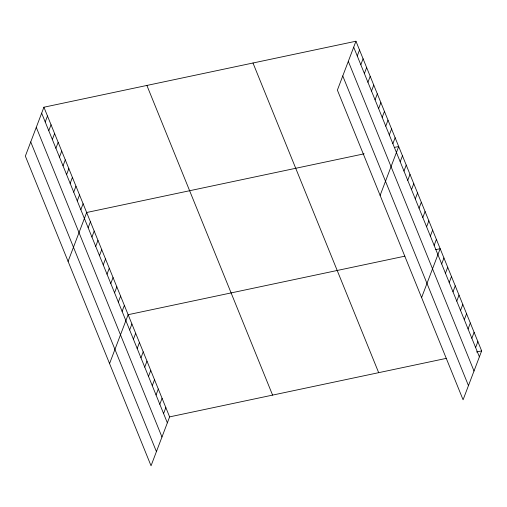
<?xml version="1.0" encoding="UTF-8"?>
<svg xmlns="http://www.w3.org/2000/svg" width="507" height="507" viewBox="0 0 507 507"><rect width="100%" height="100%" fill="white"/><g stroke="black" fill="none" stroke-linecap="round" stroke-linejoin="round"><path stroke-width="0.76" d="M43.919 107.218L25.35 156.105L151.042 465.775L169.617 416.881L43.919 107.218L355.958 41.225L481.65 350.895L463.081 399.782L337.383 90.119L355.958 41.225M45.218 121.946L47.481 115.989M48.78 130.724L51.042 124.766M52.341 139.495L54.604 133.537M55.903 148.272L58.166 142.315M59.465 157.043L61.727 151.086M63.026 165.821L65.289 159.857M66.588 174.592L68.851 168.635M70.15 183.363L72.412 177.406M73.711 192.14L75.974 186.183M77.273 200.911L79.536 194.954M80.835 209.689L83.097 203.732M68.084 261.397L86.659 212.503L364.121 153.824M88.167 227.751L90.43 221.793M91.938 237.042L94.201 231.084M95.709 246.332L97.971 240.375M99.48 255.623L101.742 249.666M103.251 264.914L105.513 258.957M107.021 274.198L109.284 268.241M110.792 283.489L113.055 277.532M114.563 292.78L116.825 286.823M118.334 302.071L120.596 296.113M122.105 311.361L124.367 305.404M109.563 363.582L128.138 314.695L404.865 256.168M129.646 329.943L131.909 323.986M133.417 339.234L135.68 333.276M137.188 348.518L139.45 342.561M140.959 357.809L143.221 351.852M144.729 367.1L146.992 361.142M148.5 376.39L150.763 370.433M152.271 385.681L154.534 379.724M156.042 394.972L158.304 389.015M159.813 404.263L162.075 398.306M163.584 413.554L165.846 407.596M357.258 55.96L359.52 49.997M360.819 64.731L363.082 58.774M364.375 73.502L366.643 67.545M367.936 82.28L370.205 76.323M371.498 91.051L373.76 85.094M375.06 99.828L377.322 93.871M378.621 108.599L380.884 102.642M382.183 117.377L384.445 111.42M385.745 126.148L388.007 120.191M389.306 134.925L391.569 128.962M392.868 143.696L395.13 137.739M380.123 195.404L398.692 146.51L394.281 147.448M400.2 161.758L402.463 155.801M403.971 171.049L406.234 165.092M407.742 180.34L410.005 174.383M411.513 189.631L413.775 183.673M415.284 198.921L417.546 192.964M419.055 208.212L421.317 202.255M422.825 217.503L425.088 211.539M426.596 226.787L428.859 220.83M430.367 236.078L432.629 230.121M434.138 245.369L436.4 239.412M421.602 297.596L440.171 248.703L435.76 249.634M441.679 263.951L443.942 257.993M445.45 273.241L447.713 267.284M449.221 282.532L451.483 276.575M452.992 291.823L455.254 285.859M456.763 301.107L459.025 295.15M460.533 310.398L462.796 304.441M464.304 319.689L466.567 313.732M468.075 328.98L470.338 323.022M471.846 338.27L474.108 332.313M475.617 347.561L477.879 341.604M169.617 416.881L446.344 358.36M476.504 351.978L481.65 350.895M353.696 47.183L479.388 356.852M348.309 61.353L474.007 371.016M342.764 75.949L468.462 385.618M252.987 63.001L378.678 372.67M146.891 85.442L272.589 395.105M41.656 113.175L167.354 422.838M36.276 127.339L161.967 437.009M30.731 141.941L156.422 451.604"/></g></svg>
